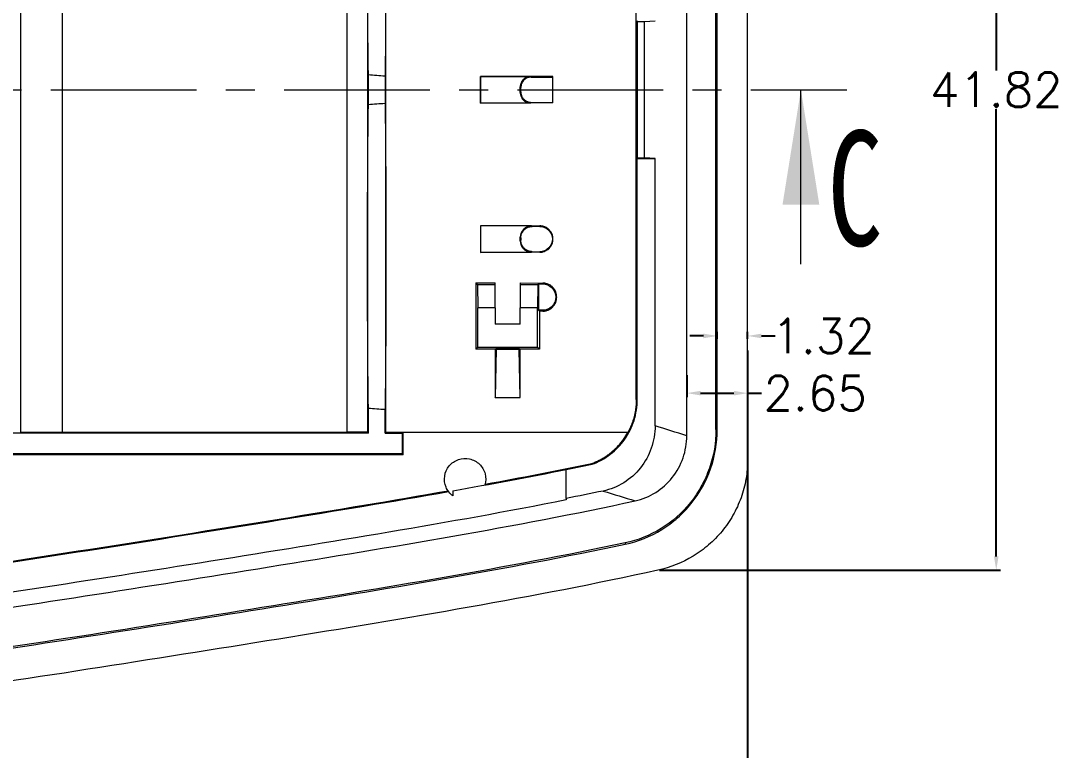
# Model space of a CAD drawing. Header units: inches. Extents: x 1474 to 3696, y 573 to 1061.
# Drawn here: x 1774.27 to 1819.45, y 863.28 to 895.03 of the extents above; entities that cross this region are included whole.
import ezdxf

# ---------------------------------------------------------------- set-up
doc = ezdxf.new("R2010")
doc.units = ezdxf.units.IN
doc.linetypes.add('CENTER', pattern=[10.16, 6.35, -1.27, 1.27, -1.27])
doc.styles.add('SLDTEXTSTYLE6', font='TXT', dxfattribs={"width": 0.7})
doc.styles.get("Standard").update_dxf_attribs({"font": 'txt', "bigfont": 'gbcbig.shx'})
doc.dimstyles.new('2', dxfattribs={"dimtxt": 1.5, "dimasz": 0.6, "dimexe": 0.18, "dimexo": 0.0625, "dimgap": 0.09, "dimtad": 0, "dimtih": 1, "dimtoh": 1, "dimzin": 0, "dimdsep": 46, "dimtxsty": 'Standard', "dimcen": 0, "dimadec": 0, "dimazin": 2, "dimtfac": 1, "dimtofl": 0, "dimtmove": 0, "dimatfit": 3, "dimfxl": 0, "dimtolj": 1, "dimtzin": 0, "dimarcsym": 0})

# ---------------------------------------------------------------- blocks, each defined once
blk = doc.blocks.new('*D223')
at = {"color": 0, "lineweight": -2, "transparency": 16777216}
for p, q in [((1805.924, 880.673), (1805.924, 838.668)), ((1665.324, 870.243), (1665.324, 838.668)), ((1665.924, 838.848), (1732.284, 838.848)), ((1805.324, 838.848), (1738.964, 838.848))]:
    blk.add_line(p, q, dxfattribs=at)
at = {"color": 0, "transparency": 16777216}
for points in [[(1665.924, 838.948), (1665.924, 838.748), (1665.324, 838.848)], [(1805.324, 838.948), (1805.324, 838.748), (1805.924, 838.848)]]:
    blk.add_solid(points, dxfattribs=at)
at = {"layer": 'Defpoints', "color": 0, "transparency": 16777216}
for p in [(1805.924, 880.735), (1665.324, 870.305), (1805.924, 838.848)]:
    blk.add_point(p, dxfattribs=at)
at = {"color": 0, "transparency": 16777216, "insert": (1735.624, 838.848), "char_height": 1.5, "attachment_point": 5}
blk.add_mtext('\\A1;140.60', dxfattribs=at)
blk = doc.blocks.new('*D232')
at = {"color": 0, "lineweight": -2, "transparency": 16777216}
for p, q in [((1802.08, 912.941), (1816.928, 912.941)), ((1816.748, 912.341), (1816.748, 892.868)), ((1816.748, 871.716), (1816.748, 891.188)), ((1802.08, 871.116), (1816.928, 871.116))]:
    blk.add_line(p, q, dxfattribs=at)
at = {"color": 0, "transparency": 16777216}
for points in [[(1816.648, 912.341), (1816.848, 912.341), (1816.748, 912.941)], [(1816.648, 871.716), (1816.848, 871.716), (1816.748, 871.116)]]:
    blk.add_solid(points, dxfattribs=at)
at = {"layer": 'Defpoints', "color": 0, "transparency": 16777216}
for p in [(1802.018, 912.941), (1816.748, 912.941), (1802.018, 871.116)]:
    blk.add_point(p, dxfattribs=at)
at = {"color": 0, "transparency": 16777216, "insert": (1816.748, 892.028), "char_height": 1.5, "attachment_point": 5}
blk.add_mtext('\\A1;41.82', dxfattribs=at)
blk = doc.blocks.new('*D233')
at = {"color": 0, "lineweight": -2, "transparency": 16777216}
for p, q in [((1804.6, 881.183), (1804.6, 881.491)), ((1805.924, 881.183), (1805.924, 881.491)), ((1804, 881.311), (1803.4, 881.311)), ((1806.524, 881.311), (1807.124, 881.311))]:
    blk.add_line(p, q, dxfattribs=at)
at = {"color": 0, "transparency": 16777216}
for points in [[(1804, 881.411), (1804, 881.211), (1804.6, 881.311)], [(1806.524, 881.411), (1806.524, 881.211), (1805.924, 881.311)]]:
    blk.add_solid(points, dxfattribs=at)
at = {"layer": 'Defpoints', "color": 0, "transparency": 16777216}
for p in [(1804.6, 881.12), (1805.924, 881.311), (1805.924, 881.12)]:
    blk.add_point(p, dxfattribs=at)
at = {"color": 0, "transparency": 16777216, "insert": (1809.214, 881.311), "char_height": 1.5, "attachment_point": 5}
blk.add_mtext('\\A1;1.32', dxfattribs=at)
blk = doc.blocks.new('*D234')
at = {"color": 0, "lineweight": -2, "transparency": 16777216}
for p, q in [((1803.273, 879.605), (1803.273, 878.642)), ((1805.924, 879.605), (1805.924, 878.642)), ((1803.873, 878.822), (1805.324, 878.822)), ((1805.924, 878.822), (1806.524, 878.822))]:
    blk.add_line(p, q, dxfattribs=at)
at = {"color": 0, "transparency": 16777216}
for points in [[(1803.873, 878.922), (1803.873, 878.722), (1803.273, 878.822)], [(1805.324, 878.922), (1805.324, 878.722), (1805.924, 878.822)]]:
    blk.add_solid(points, dxfattribs=at)
at = {"layer": 'Defpoints', "color": 0, "transparency": 16777216}
for p in [(1803.273, 879.667), (1805.924, 879.667), (1805.924, 878.822)]:
    blk.add_point(p, dxfattribs=at)
at = {"color": 0, "transparency": 16777216, "insert": (1808.864, 878.822), "char_height": 1.5, "attachment_point": 5}
blk.add_mtext('\\A1;2.65', dxfattribs=at)

msp = doc.modelspace()

# ---------------------------------------------------------------- linework, layer by layer
at = {"color": 7, "linetype": 'Continuous', "lineweight": 15}
for p, q in [((1805.924, 875.926), (1805.924, 908.131)), ((1803.273, 876.97), (1803.273, 907.087)), ((1774.274, 877.118), (1774.274, 906.939)), ((1776.074, 906.936), (1776.074, 877.12)), ((1788.48, 877.117), (1788.48, 906.939)), ((1789.374, 906.939), (1789.374, 877.117)), ((1804.546, 877.241), (1804.546, 906.815)), ((1804.6, 877.241), (1804.6, 906.815)), ((1801.075, 878.543), (1801.075, 905.513)), ((1790.174, 884.764), (1790.174, 899.292)), ((1801.114, 895.028), (1801.114, 894.993)), ((1801.114, 894.993), (1801.434, 894.994)), ((1801.114, 894.993), (1801.114, 889.063)), ((1801.434, 894.994), (1801.893, 895.028)), ((1801.434, 889.062), (1801.434, 894.994)), ((1789.412, 891.372), (1789.412, 892.684)), ((1790.135, 892.631), (1790.135, 891.426)), ((1796.479, 892.604), (1794.295, 892.607)), ((1794.295, 892.607), (1794.295, 891.449)), ((1794.295, 892.607), (1794.298, 892.604)), ((1794.298, 891.453), (1794.298, 892.604)), ((1794.298, 892.604), (1796.479, 892.604)), ((1796.499, 892.578), (1796.479, 892.604)), ((1797.447, 892.602), (1796.479, 892.604)), ((1796.499, 892.578), (1797.424, 892.578)), ((1797.424, 892.578), (1797.447, 892.602)), ((1797.424, 892.578), (1797.424, 891.478)), ((1797.447, 891.454), (1797.447, 892.602)), ((1796.024, 891.903), (1796.024, 892.154)), ((1796.049, 892.128), (1796.024, 892.154)), ((1796.024, 891.903), (1796.049, 891.928)), ((1796.049, 891.928), (1796.049, 892.128)), ((1794.295, 891.449), (1796.479, 891.453)), ((1794.295, 891.449), (1794.298, 891.453)), ((1794.298, 891.453), (1796.479, 891.453)), ((1796.479, 891.453), (1796.499, 891.478)), ((1797.447, 891.454), (1796.479, 891.453)), ((1796.499, 891.478), (1797.424, 891.478)), ((1797.424, 891.478), (1797.447, 891.454)), ((1801.114, 889.063), (1801.434, 889.062)), ((1801.114, 889.063), (1801.114, 889.028)), ((1801.118, 878.543), (1801.118, 889.028)), ((1801.893, 889.028), (1801.434, 889.062)), ((1801.893, 877.402), (1801.893, 889.028)), ((1794.295, 886.107), (1794.295, 884.949)), ((1796.507, 886.104), (1794.295, 886.107)), ((1794.295, 886.107), (1794.298, 886.104)), ((1796.507, 886.104), (1794.298, 886.104)), ((1794.298, 886.104), (1794.298, 884.953)), ((1796.507, 886.104), (1796.874, 886.103)), ((1796.549, 886.078), (1796.507, 886.103)), ((1796.874, 886.078), (1796.549, 886.078)), ((1796.874, 886.103), (1796.874, 886.078)), ((1796.024, 885.604), (1796.049, 885.578)), ((1796.024, 885.453), (1796.024, 885.604)), ((1796.049, 885.478), (1796.024, 885.453)), ((1796.049, 885.578), (1796.049, 885.478)), ((1794.295, 884.949), (1796.507, 884.953)), ((1794.298, 884.953), (1794.295, 884.949)), ((1794.298, 884.953), (1796.507, 884.953)), ((1796.507, 884.953), (1796.549, 884.978)), ((1796.874, 884.954), (1796.507, 884.953)), ((1796.549, 884.978), (1796.874, 884.978)), ((1796.874, 884.978), (1796.874, 884.954)), ((1790.174, 877.117), (1790.174, 884.764)), ((1794.083, 883.619), (1794.165, 883.537)), ((1794.083, 883.619), (1794.083, 880.738)), ((1794.083, 883.619), (1794.924, 883.618)), ((1794.924, 883.537), (1794.924, 883.618)), ((1796.024, 883.616), (1797, 883.614)), ((1796.024, 883.616), (1796.024, 883.537)), ((1797, 883.614), (1797, 883.576)), ((1794.165, 883.537), (1794.174, 882.528)), ((1794.924, 883.537), (1794.165, 883.537)), ((1794.924, 882.528), (1794.924, 883.537)), ((1796.782, 883.537), (1796.024, 883.537)), ((1796.024, 883.537), (1796.024, 882.528)), ((1796.782, 883.537), (1796.774, 882.528)), ((1796.822, 883.576), (1796.782, 883.537)), ((1796.822, 883.576), (1796.822, 882.428)), ((1796.822, 883.576), (1797, 883.576)), ((1794.174, 880.828), (1794.174, 882.528)), ((1794.924, 882.528), (1794.174, 882.528)), ((1794.924, 882.528), (1794.924, 881.828)), ((1796.774, 882.528), (1796.024, 882.528)), ((1796.024, 881.828), (1796.024, 882.528)), ((1796.774, 880.828), (1796.774, 882.528)), ((1796.86, 882.39), (1796.822, 882.428)), ((1797, 882.428), (1796.822, 882.428)), ((1796.86, 882.39), (1796.86, 880.742)), ((1797, 882.39), (1796.86, 882.39)), ((1797, 882.428), (1797, 882.39)), ((1796.024, 881.828), (1794.924, 881.828)), ((1794.174, 880.828), (1794.083, 880.738)), ((1794.924, 880.739), (1794.083, 880.738)), ((1794.174, 880.828), (1796.774, 880.828)), ((1794.924, 880.739), (1794.98, 880.767)), ((1794.924, 880.739), (1794.924, 878.628)), ((1794.98, 880.728), (1794.937, 878.641)), ((1795.971, 880.767), (1794.98, 880.767)), ((1794.98, 880.767), (1794.98, 880.728)), ((1795.971, 880.728), (1794.98, 880.728)), ((1795.971, 880.767), (1796.024, 880.741)), ((1795.971, 880.728), (1795.971, 880.767)), ((1796.014, 878.638), (1795.971, 880.728)), ((1796.86, 880.742), (1796.024, 880.741)), ((1796.024, 878.628), (1796.024, 880.741)), ((1796.774, 880.828), (1796.86, 880.742)), ((1794.924, 878.628), (1794.937, 878.641)), ((1794.924, 878.628), (1796.024, 878.628)), ((1794.937, 878.641), (1796.014, 878.638)), ((1796.024, 878.628), (1796.014, 878.638)), ((1801.118, 878.543), (1801.075, 878.543)), ((1789.412, 877.079), (1789.412, 878.156)), ((1790.135, 877.078), (1790.135, 878.103)), ((1774.274, 877.118), (1776.074, 877.12)), ((1776.074, 877.122), (1788.48, 877.121)), ((1789.374, 877.117), (1788.48, 877.117)), ((1789.374, 877.117), (1789.412, 877.079)), ((1790.135, 877.078), (1790.174, 877.117)), ((1800.707, 877.113), (1790.174, 877.117)), ((1790.924, 877.115), (1790.887, 877.078)), ((1790.887, 877.078), (1790.887, 876.178)), ((1790.924, 876.142), (1790.924, 877.115)), ((1800.707, 877.113), (1800.709, 877.11)), ((1804.6, 877.241), (1804.546, 877.241)), ((1790.887, 876.178), (1790.924, 876.142)), ((1798.024, 875.499), (1798.024, 875.494)), ((1798.024, 874.237), (1798.024, 875.494)), ((1793.094, 874.574), (1793.094, 874.35)), ((1798.024, 874.237), (1798.024, 874.173)), ((1800.586, 872.303), (1800.597, 872.251))]:
    msp.add_line(p, q, dxfattribs=at)
at = {"color": 1, "linetype": 'CENTER', "lineweight": 0}
msp.add_line((1755.261, 892.028), (1810.243, 892.028), dxfattribs=at)
at = {"color": 7, "linetype": 'Continuous', "lineweight": 0}
msp.add_line((1808.243, 884.428), (1808.243, 892.028), dxfattribs=at)
at = {"color": 7, "linetype": 'Continuous', "lineweight": 15}
msp.add_arc((1776.87, 869.323), 23.185, 16.0264, 16.1249, dxfattribs=at)
for points, knots in [([(1789.412, 892.684), (1789.411, 892.72), (1789.41, 892.791), (1789.408, 892.909), (1789.406, 893.033), (1789.404, 893.165), (1789.402, 893.304), (1789.401, 893.451), (1789.399, 893.606), (1789.395, 893.938), (1789.39, 894.495), (1789.385, 895.345), (1789.38, 896.278), (1789.377, 897.263), (1789.375, 898.275), (1789.375, 899.292), (1789.375, 900.31), (1789.377, 901.321), (1789.38, 902.306), (1789.385, 903.239), (1789.39, 904.089), (1789.396, 904.706), (1789.401, 905.136), (1789.404, 905.423), (1789.408, 905.682), (1789.411, 905.827), (1789.412, 905.9)], [0, 0, 0, 0, 0.015376, 0.030695, 0.045975, 0.061236, 0.076495, 0.091772, 0.107087, 0.122457, 0.18624, 0.250054, 0.313836, 0.37765, 0.438814, 0.500009, 0.561173, 0.622369, 0.686151, 0.749965, 0.813747, 0.877562, 0.90823, 0.938757, 0.969297, 1, 1, 1, 1]), ([(1790.174, 899.292), (1790.174, 899.206), (1790.174, 899.033), (1790.173, 898.775), (1790.173, 898.518), (1790.173, 898.262), (1790.173, 898.008), (1790.172, 897.755), (1790.172, 897.504), (1790.17, 896.991), (1790.168, 896.234), (1790.163, 895.29), (1790.158, 894.432), (1790.152, 893.813), (1790.147, 893.384), (1790.143, 893.1), (1790.139, 892.845), (1790.137, 892.702), (1790.135, 892.631)], [0, 0, 0, 0, 0.03073, 0.061341, 0.091872, 0.122363, 0.152852, 0.183378, 0.21398, 0.244698, 0.372325, 0.500014, 0.627643, 0.755333, 0.816622, 0.877621, 0.938643, 1, 1, 1, 1]), ([(1796.479, 892.604), (1796.455, 892.603), (1796.41, 892.601), (1796.344, 892.586), (1796.283, 892.563), (1796.227, 892.532), (1796.177, 892.494), (1796.135, 892.452), (1796.099, 892.405), (1796.07, 892.356), (1796.049, 892.305), (1796.034, 892.254), (1796.025, 892.204), (1796.024, 892.17), (1796.024, 892.154)], [0, 0, 0, 0, 0.097052, 0.1916105, 0.2836754, 0.3732463, 0.4603229, 0.544905, 0.6269924, 0.7065847, 0.7836818, 0.8582835, 0.9303896, 1, 1, 1, 1]), ([(1796.499, 892.578), (1796.475, 892.577), (1796.427, 892.575), (1796.358, 892.558), (1796.294, 892.532), (1796.234, 892.494), (1796.175, 892.444), (1796.12, 892.377), (1796.079, 892.298), (1796.054, 892.214), (1796.05, 892.157), (1796.049, 892.128)], [0, 0, 0, 0, 0.1029302, 0.2019371, 0.2994757, 0.3981109, 0.5003251, 0.6287436, 0.7601565, 0.8780237, 1, 1, 1, 1]), ([(1796.024, 891.903), (1796.025, 891.881), (1796.026, 891.835), (1796.043, 891.767), (1796.07, 891.7), (1796.11, 891.635), (1796.162, 891.575), (1796.227, 891.524), (1796.303, 891.484), (1796.388, 891.457), (1796.448, 891.454), (1796.479, 891.453)], [0, 0, 0, 0, 0.09339, 0.191213, 0.293467, 0.400152, 0.511267, 0.626811, 0.746782, 0.871178, 1, 1, 1, 1]), ([(1796.049, 891.928), (1796.05, 891.904), (1796.052, 891.856), (1796.069, 891.787), (1796.095, 891.723), (1796.133, 891.663), (1796.183, 891.604), (1796.25, 891.55), (1796.329, 891.509), (1796.414, 891.483), (1796.47, 891.48), (1796.499, 891.478)], [0, 0, 0, 0, 0.10293, 0.201937, 0.299476, 0.398111, 0.500325, 0.628744, 0.760156, 0.878024, 1, 1, 1, 1]), ([(1789.412, 878.156), (1789.411, 878.192), (1789.41, 878.264), (1789.408, 878.381), (1789.406, 878.505), (1789.404, 878.637), (1789.402, 878.776), (1789.401, 878.923), (1789.399, 879.078), (1789.395, 879.41), (1789.39, 879.967), (1789.385, 880.817), (1789.38, 881.75), (1789.377, 882.735), (1789.375, 883.747), (1789.375, 884.764), (1789.375, 885.782), (1789.377, 886.793), (1789.38, 887.778), (1789.385, 888.711), (1789.39, 889.561), (1789.396, 890.178), (1789.401, 890.608), (1789.404, 890.895), (1789.408, 891.154), (1789.411, 891.299), (1789.412, 891.372)], [0, 0, 0, 0, 0.015376, 0.030695, 0.045975, 0.061236, 0.076495, 0.091772, 0.107087, 0.122457, 0.18624, 0.250054, 0.313836, 0.37765, 0.438814, 0.500009, 0.561173, 0.622369, 0.686151, 0.749965, 0.813747, 0.877562, 0.90823, 0.938757, 0.969297, 1, 1, 1, 1]), ([(1790.135, 891.426), (1790.136, 891.391), (1790.137, 891.321), (1790.139, 891.206), (1790.141, 891.084), (1790.143, 890.953), (1790.145, 890.815), (1790.147, 890.669), (1790.149, 890.515), (1790.152, 890.184), (1790.158, 889.625), (1790.163, 888.767), (1790.168, 887.823), (1790.171, 886.985), (1790.172, 886.303), (1790.173, 885.795), (1790.173, 885.281), (1790.174, 884.937), (1790.174, 884.764)], [0, 0, 0, 0, 0.030731, 0.061343, 0.091875, 0.122367, 0.152856, 0.183383, 0.213986, 0.244705, 0.372334, 0.500024, 0.627651, 0.75534, 0.816627, 0.877624, 0.938645, 1, 1, 1, 1]), ([(1801.116, 889.028), (1801.246, 889.028), (1801.375, 889.028), (1801.505, 889.028), (1801.634, 889.028), (1801.763, 889.028), (1801.893, 889.028)], [0, 0, 0, 0, 0.0003963415, 0.0003963415, 0.0003963415, 0.000792684, 0.000792684, 0.000792684, 0.000792684]), ([(1796.507, 886.103), (1796.483, 886.101), (1796.435, 886.098), (1796.365, 886.079), (1796.299, 886.052), (1796.237, 886.016), (1796.182, 885.971), (1796.135, 885.92), (1796.095, 885.863), (1796.063, 885.802), (1796.04, 885.738), (1796.026, 885.671), (1796.024, 885.626), (1796.024, 885.604)], [0, 0, 0, 0, 0.094376, 0.188057, 0.281045, 0.373339, 0.464939, 0.555847, 0.646062, 0.735584, 0.824414, 0.912553, 1, 1, 1, 1]), ([(1796.049, 885.578), (1796.05, 885.602), (1796.052, 885.65), (1796.068, 885.72), (1796.092, 885.787), (1796.127, 885.85), (1796.17, 885.907), (1796.22, 885.957), (1796.278, 886), (1796.34, 886.035), (1796.408, 886.06), (1796.477, 886.075), (1796.525, 886.077), (1796.549, 886.078)], [0, 0, 0, 0, 0.090911, 0.181821, 0.27273, 0.363638, 0.454546, 0.545454, 0.636362, 0.72727, 0.818179, 0.909089, 1, 1, 1, 1]), ([(1796.874, 884.954), (1796.898, 884.954), (1796.944, 884.956), (1797.01, 884.969), (1797.071, 884.988), (1797.125, 885.011), (1797.172, 885.037), (1797.213, 885.065), (1797.249, 885.093), (1797.326, 885.165), (1797.418, 885.305), (1797.461, 885.528), (1797.418, 885.752), (1797.311, 885.914), (1797.182, 886.019), (1797.045, 886.087), (1796.934, 886.097), (1796.874, 886.103)], [0, 0, 0, 0, 0.040312, 0.07811, 0.113397, 0.146173, 0.176441, 0.204202, 0.229459, 0.252214, 0.379741, 0.500329, 0.62064, 0.748442, 0.81441, 0.898269, 1, 1, 1, 1]), ([(1796.874, 886.078), (1797.018, 886.078), (1797.161, 886.019), (1797.364, 885.815), (1797.424, 885.672), (1797.424, 885.384), (1797.364, 885.241), (1797.161, 885.038), (1797.018, 884.978), (1796.874, 884.978)], [0, 0, 0, 0, 0.25, 0.25, 0.5, 0.5, 0.75, 0.75, 1, 1, 1, 1]), ([(1796.024, 885.453), (1796.024, 885.431), (1796.026, 885.386), (1796.04, 885.319), (1796.063, 885.254), (1796.095, 885.193), (1796.135, 885.136), (1796.182, 885.085), (1796.237, 885.041), (1796.299, 885.005), (1796.365, 884.977), (1796.435, 884.959), (1796.483, 884.955), (1796.507, 884.953)], [0, 0, 0, 0, 0.087447, 0.175586, 0.264416, 0.353938, 0.444153, 0.535061, 0.626661, 0.718955, 0.811943, 0.905624, 1, 1, 1, 1]), ([(1796.549, 884.978), (1796.525, 884.979), (1796.477, 884.981), (1796.408, 884.997), (1796.34, 885.022), (1796.278, 885.056), (1796.22, 885.099), (1796.17, 885.15), (1796.127, 885.207), (1796.092, 885.27), (1796.068, 885.337), (1796.052, 885.407), (1796.05, 885.454), (1796.049, 885.478)], [0, 0, 0, 0, 0.090911, 0.181821, 0.27273, 0.363638, 0.454546, 0.545454, 0.636362, 0.72727, 0.818179, 0.909089, 1, 1, 1, 1]), ([(1790.174, 884.764), (1790.174, 884.679), (1790.174, 884.509), (1790.173, 884.252), (1790.173, 883.993), (1790.173, 883.733), (1790.172, 883.472), (1790.172, 883.209), (1790.171, 882.946), (1790.171, 882.683), (1790.17, 882.421), (1790.169, 882.16), (1790.168, 881.899), (1790.167, 881.641), (1790.166, 881.386), (1790.165, 881.133), (1790.163, 880.884), (1790.162, 880.639), (1790.16, 880.398), (1790.159, 880.163), (1790.157, 879.934), (1790.155, 879.711), (1790.154, 879.495), (1790.152, 879.287), (1790.15, 879.088), (1790.147, 878.897), (1790.145, 878.716), (1790.143, 878.545), (1790.14, 878.385), (1790.138, 878.236), (1790.136, 878.148), (1790.135, 878.103)], [0, 0, 0, 0, 0.030125, 0.060561, 0.091308, 0.122367, 0.153737, 0.185418, 0.217411, 0.249714, 0.28233, 0.315256, 0.348493, 0.382042, 0.415902, 0.450074, 0.484557, 0.519351, 0.554456, 0.589872, 0.6256, 0.661639, 0.69799, 0.734652, 0.771625, 0.808909, 0.846505, 0.884411, 0.92263, 0.961159, 1, 1, 1, 1]), ([(1797, 882.39), (1797.025, 882.391), (1797.075, 882.393), (1797.145, 882.407), (1797.21, 882.426), (1797.267, 882.451), (1797.318, 882.479), (1797.361, 882.509), (1797.399, 882.539), (1797.481, 882.615), (1797.58, 882.764), (1797.626, 883.002), (1797.58, 883.24), (1797.465, 883.413), (1797.328, 883.525), (1797.182, 883.597), (1797.064, 883.608), (1797, 883.614)], [0, 0, 0, 0, 0.040315, 0.078116, 0.113404, 0.146181, 0.176448, 0.204208, 0.229462, 0.252214, 0.379749, 0.500328, 0.620648, 0.748442, 0.814414, 0.898273, 1, 1, 1, 1]), ([(1797, 883.576), (1797.15, 883.576), (1797.299, 883.514), (1797.512, 883.302), (1797.574, 883.153), (1797.574, 882.852), (1797.512, 882.703), (1797.299, 882.49), (1797.15, 882.428), (1797, 882.428)], [0, 0, 0, 0, 0.25, 0.25, 0.5, 0.5, 0.75, 0.75, 1, 1, 1, 1]), ([(1799.154, 875.724), (1799.439, 875.83), (1799.703, 875.975), (1800.065, 876.253), (1800.179, 876.356), (1800.388, 876.574), (1800.484, 876.691), (1800.66, 876.94), (1800.739, 877.073), (1800.874, 877.347), (1800.931, 877.488), (1801.07, 877.924), (1801.118, 878.233), (1801.118, 878.543)], [0, 0, 0, 0, 0.25, 0.25, 0.375, 0.375, 0.5, 0.5, 0.625, 0.625, 0.75, 0.75, 1, 1, 1, 1]), ([(1801.075, 878.543), (1801.075, 878.493), (1801.073, 878.393), (1801.061, 878.244), (1801.043, 878.095), (1801.016, 877.948), (1800.975, 877.77), (1800.912, 877.564), (1800.822, 877.333), (1800.745, 877.187), (1800.707, 877.113)], [0, 0, 0, 0, 0.100626, 0.200768, 0.300691, 0.40066, 0.500942, 0.667679, 0.833635, 1, 1, 1, 1]), ([(1801.893, 877.402), (1801.893, 877.069), (1801.838, 876.744), (1801.62, 876.116), (1801.462, 875.828), (1801.049, 875.311), (1800.805, 875.094), (1800.247, 874.749), (1799.947, 874.63), (1799.626, 874.563)], [0, 0, 0, 0, 0.25, 0.25, 0.5, 0.5, 0.75, 0.75, 1, 1, 1, 1]), ([(1789.412, 877.079), (1788.9, 877.079), (1787.829, 877.079), (1786.15, 877.079), (1784.377, 877.079), (1782.088, 877.08), (1778.728, 877.08), (1774.293, 877.081), (1769.255, 877.082), (1765.052, 877.082), (1761.686, 877.082), (1758.867, 877.082), (1755.765, 877.082), (1752.39, 877.082), (1750.15, 877.081), (1749.036, 877.081)], [0, 0, 0, 0, 0.038107, 0.079774, 0.125, 0.170068, 0.250002, 0.375003, 0.500006, 0.625006, 0.687577, 0.750003, 0.83424, 0.917571, 1, 1, 1, 1]), ([(1800.709, 877.11), (1799.034, 877.111), (1795.774, 877.113), (1792.51, 877.114), (1790.924, 877.115)], [0, 0, 0, 0, 0.514009, 1, 1, 1, 1]), ([(1799.143, 875.763), (1799.197, 875.784), (1799.307, 875.826), (1799.465, 875.902), (1799.619, 875.986), (1799.767, 876.079), (1799.909, 876.182), (1800.092, 876.329), (1800.303, 876.534), (1800.528, 876.807), (1800.649, 877.009), (1800.709, 877.11)], [0, 0, 0, 0, 0.084216, 0.167728, 0.250823, 0.333791, 0.416927, 0.500521, 0.667869, 0.833548, 1, 1, 1, 1]), ([(1804.546, 877.241), (1804.546, 876.66), (1804.45, 876.097), (1804.163, 875.278), (1804.045, 875.016), (1803.768, 874.517), (1803.609, 874.28), (1803.068, 873.607), (1802.643, 873.231), (1801.668, 872.63), (1801.144, 872.421), (1800.586, 872.303)], [0, 0, 0, 0, 0.25, 0.25, 0.375, 0.375, 0.5, 0.5, 0.75, 0.75, 1, 1, 1, 1]), ([(1800.597, 872.251), (1801.161, 872.37), (1801.689, 872.581), (1802.427, 873.035), (1802.658, 873.207), (1803.087, 873.586), (1803.286, 873.793), (1803.833, 874.472), (1804.114, 874.978), (1804.502, 876.082), (1804.6, 876.654), (1804.6, 877.241)], [0, 0, 0, 0, 0.25, 0.25, 0.375, 0.375, 0.5, 0.5, 0.75, 0.75, 1, 1, 1, 1]), ([(1801.028, 874.135), (1801.346, 874.204), (1801.644, 874.325), (1802.198, 874.672), (1802.439, 874.889), (1802.847, 875.405), (1803.004, 875.692), (1803.219, 876.316), (1803.273, 876.638), (1803.273, 876.97)], [0, 0, 0, 0, 0.25, 0.25, 0.5, 0.5, 0.75, 0.75, 1, 1, 1, 1]), ([(1790.887, 876.178), (1790.162, 876.178), (1788.727, 876.178), (1786.593, 876.177), (1784.502, 876.177), (1782.455, 876.176), (1780.452, 876.176), (1778.494, 876.176), (1776.58, 876.175), (1774.713, 876.175), (1772.891, 876.175), (1771.115, 876.175), (1769.384, 876.175), (1767.699, 876.174), (1766.06, 876.174), (1764.465, 876.174), (1762.916, 876.174), (1761.412, 876.174), (1759.954, 876.174), (1758.54, 876.174), (1757.612, 876.174), (1757.156, 876.174)], [0, 0, 0, 0, 0.064596, 0.127913, 0.189937, 0.250656, 0.310059, 0.368135, 0.424876, 0.480274, 0.534322, 0.587016, 0.638351, 0.688325, 0.736934, 0.784176, 0.830053, 0.874569, 0.917729, 0.959538, 1, 1, 1, 1]), ([(1790.924, 876.142), (1789.984, 876.141), (1788.113, 876.141), (1785.317, 876.14), (1782.06, 876.138), (1779.266, 876.138), (1776.461, 876.137), (1773.654, 876.137), (1769.906, 876.136), (1765.682, 876.136), (1762.157, 876.137), (1759.335, 876.137), (1757.922, 876.137), (1757.216, 876.138)], [0, 0, 0, 0, 0.084091, 0.167443, 0.250039, 0.375025, 0.416684, 0.499997, 0.624969, 0.749953, 0.874961, 0.937446, 1, 1, 1, 1]), ([(1793.094, 874.35), (1792.962, 874.447), (1792.856, 874.58), (1792.73, 874.882), (1792.709, 875.051), (1792.758, 875.375), (1792.828, 875.529), (1793.038, 875.781), (1793.178, 875.877), (1793.488, 875.983), (1793.657, 875.992), (1793.977, 875.922), (1794.127, 875.842), (1794.364, 875.616), (1794.45, 875.47), (1794.535, 875.153), (1794.533, 874.984), (1794.488, 874.826)], [0, 0, 0, 0, 0.125, 0.125, 0.25, 0.25, 0.375, 0.375, 0.5, 0.5, 0.625, 0.625, 0.75, 0.75, 0.875, 0.875, 1, 1, 1, 1]), ([(1805.924, 875.926), (1805.924, 875.641), (1805.899, 875.361), (1805.803, 874.808), (1805.731, 874.535), (1805.539, 874.002), (1805.422, 873.748), (1805.146, 873.263), (1804.986, 873.03), (1804.629, 872.597), (1804.434, 872.399), (1804.014, 872.036), (1803.787, 871.871), (1803.073, 871.439), (1802.562, 871.236), (1802.018, 871.116)], [0, 0, 0, 0, 0.125, 0.125, 0.25, 0.25, 0.375, 0.375, 0.5, 0.5, 0.625, 0.625, 0.75, 0.75, 1, 1, 1, 1]), ([(1798.024, 875.494), (1798.213, 875.533), (1798.59, 875.608), (1798.967, 875.686), (1799.154, 875.724)], [0, 0, 0, 0, 0.503544, 1, 1, 1, 1]), ([(1672.813, 865.506), (1675.337, 865.441), (1677.861, 865.401), (1682.912, 865.351), (1685.438, 865.338), (1693.014, 865.334), (1698.061, 865.385), (1708.15, 865.625), (1713.192, 865.811), (1723.268, 866.33), (1728.305, 866.659), (1738.353, 867.417), (1743.365, 867.845), (1750.867, 868.568), (1753.364, 868.824), (1758.352, 869.382), (1760.842, 869.683), (1765.809, 870.331), (1768.286, 870.678), (1773.228, 871.405), (1775.693, 871.783), (1780.616, 872.553), (1783.074, 872.943), (1787.983, 873.738), (1790.434, 874.141), (1792.879, 874.572)], [0, 0, 0, 0, 0.0625, 0.0625, 0.125, 0.125, 0.25, 0.25, 0.375, 0.375, 0.5, 0.5, 0.625, 0.625, 0.6875, 0.6875, 0.75, 0.75, 0.8125, 0.8125, 0.875, 0.875, 0.9375, 0.9375, 1, 1, 1, 1]), ([(1671.072, 863.581), (1673.809, 863.496), (1676.547, 863.446), (1682.022, 863.382), (1684.761, 863.367), (1690.236, 863.361), (1692.973, 863.373), (1698.443, 863.434), (1701.177, 863.484), (1706.641, 863.621), (1709.372, 863.708), (1714.831, 863.924), (1717.56, 864.054), (1723.014, 864.354), (1725.74, 864.523), (1731.19, 864.895), (1733.915, 865.098), (1739.357, 865.531), (1742.074, 865.762), (1747.499, 866.253), (1750.208, 866.512), (1755.615, 867.077), (1758.314, 867.383), (1763.698, 868.049), (1766.381, 868.409), (1771.736, 869.175), (1774.408, 869.579), (1779.752, 870.409), (1782.424, 870.832), (1787.763, 871.694), (1790.43, 872.129), (1795.747, 873.064), (1798.396, 873.565), (1801.028, 874.135)], [0, 0, 0, 0, 0.0625, 0.0625, 0.125, 0.125, 0.1875, 0.1875, 0.25, 0.25, 0.3125, 0.3125, 0.375, 0.375, 0.4375, 0.4375, 0.5, 0.5, 0.5625, 0.5625, 0.625, 0.625, 0.6875, 0.6875, 0.75, 0.75, 0.8125, 0.8125, 0.875, 0.875, 0.9375, 0.9375, 1, 1, 1, 1]), ([(1798.024, 874.173), (1795.463, 873.665), (1792.888, 873.208), (1787.723, 872.338), (1785.134, 871.92), (1779.954, 871.093), (1777.362, 870.686), (1772.179, 869.895), (1769.586, 869.511), (1764.388, 868.79), (1761.783, 868.453), (1756.561, 867.829), (1753.946, 867.543), (1748.708, 867.012), (1746.085, 866.765), (1740.832, 866.298), (1738.203, 866.078), (1730.303, 865.459), (1725.023, 865.1), (1717.084, 864.671), (1714.435, 864.547), (1709.138, 864.339), (1706.49, 864.256), (1701.193, 864.123), (1698.544, 864.075), (1693.247, 864.014), (1690.598, 864.001), (1685.301, 864.004), (1682.653, 864.017), (1677.355, 864.073), (1674.706, 864.117), (1672.057, 864.191)], [0, 0, 0, 0, 0.0625, 0.0625, 0.125, 0.125, 0.1875, 0.1875, 0.25, 0.25, 0.3125, 0.3125, 0.375, 0.375, 0.4375, 0.4375, 0.5, 0.5, 0.625, 0.625, 0.6875, 0.6875, 0.75, 0.75, 0.8125, 0.8125, 0.875, 0.875, 0.9375, 0.9375, 1, 1, 1, 1]), ([(1672.81, 865.471), (1675.335, 865.406), (1677.86, 865.366), (1682.912, 865.316), (1685.439, 865.303), (1690.49, 865.302), (1693.015, 865.313), (1698.064, 865.368), (1700.587, 865.412), (1708.155, 865.592), (1713.196, 865.777), (1723.272, 866.296), (1728.311, 866.625), (1738.357, 867.383), (1743.367, 867.81), (1750.861, 868.531), (1753.356, 868.787), (1758.336, 869.343), (1760.823, 869.644), (1765.782, 870.29), (1768.255, 870.636), (1773.193, 871.361), (1775.66, 871.739), (1780.593, 872.511), (1783.06, 872.903), (1787.987, 873.701), (1790.449, 874.107), (1792.902, 874.54)], [0, 0, 0, 0, 0.0625, 0.0625, 0.125, 0.125, 0.1875, 0.1875, 0.25, 0.25, 0.375, 0.375, 0.5, 0.5, 0.625, 0.625, 0.6875, 0.6875, 0.75, 0.75, 0.8125, 0.8125, 0.875, 0.875, 0.9375, 0.9375, 1, 1, 1, 1]), ([(1800.586, 872.303), (1797.976, 871.752), (1795.348, 871.261), (1790.072, 870.344), (1787.426, 869.914), (1782.129, 869.064), (1779.479, 868.643), (1774.178, 867.823), (1771.528, 867.424), (1766.217, 866.669), (1763.556, 866.314), (1758.22, 865.657), (1755.545, 865.357), (1750.181, 864.798), (1747.494, 864.54), (1742.113, 864.054), (1739.418, 863.826), (1731.324, 863.181), (1725.915, 862.807), (1717.79, 862.358), (1715.08, 862.228), (1709.655, 862.011), (1706.942, 861.923), (1701.516, 861.784), (1698.804, 861.734), (1693.381, 861.671), (1690.669, 861.657), (1685.247, 861.658), (1682.535, 861.672), (1677.113, 861.731), (1674.402, 861.777), (1671.69, 861.856)], [0, 0, 0, 0, 0.0625, 0.0625, 0.125, 0.125, 0.1875, 0.1875, 0.25, 0.25, 0.3125, 0.3125, 0.375, 0.375, 0.4375, 0.4375, 0.5, 0.5, 0.625, 0.625, 0.6875, 0.6875, 0.75, 0.75, 0.8125, 0.8125, 0.875, 0.875, 0.9375, 0.9375, 1, 1, 1, 1]), ([(1671.689, 861.803), (1674.4, 861.725), (1677.113, 861.679), (1682.538, 861.619), (1685.251, 861.605), (1690.677, 861.604), (1693.389, 861.618), (1698.816, 861.681), (1701.529, 861.732), (1706.957, 861.871), (1709.671, 861.959), (1715.094, 862.176), (1717.804, 862.306), (1725.929, 862.755), (1731.334, 863.129), (1739.422, 863.773), (1742.115, 864.001), (1747.495, 864.488), (1750.182, 864.746), (1755.544, 865.304), (1758.219, 865.604), (1763.557, 866.261), (1766.219, 866.616), (1771.532, 867.371), (1774.184, 867.77), (1779.487, 868.591), (1782.138, 869.012), (1787.436, 869.862), (1790.082, 870.292), (1795.358, 871.209), (1797.986, 871.699), (1800.597, 872.251)], [0, 0, 0, 0, 0.0625, 0.0625, 0.125, 0.125, 0.1875, 0.1875, 0.25, 0.25, 0.3125, 0.3125, 0.375, 0.375, 0.5, 0.5, 0.5625, 0.5625, 0.625, 0.625, 0.6875, 0.6875, 0.75, 0.75, 0.8125, 0.8125, 0.875, 0.875, 0.9375, 0.9375, 1, 1, 1, 1]), ([(1802.018, 871.116), (1799.297, 870.517), (1796.554, 869.993), (1791.043, 869.018), (1788.277, 868.566), (1782.741, 867.674), (1779.97, 867.233), (1774.428, 866.373), (1771.656, 865.957), (1766.103, 865.17), (1763.32, 864.798), (1757.737, 864.118), (1754.938, 863.807), (1749.333, 863.233), (1746.525, 862.969), (1740.902, 862.471), (1738.087, 862.234), (1732.448, 861.797), (1729.624, 861.594), (1723.97, 861.223), (1721.138, 861.055), (1712.643, 860.62), (1706.975, 860.424), (1698.461, 860.248), (1695.62, 860.211), (1689.94, 860.174), (1687.102, 860.174), (1681.425, 860.204), (1678.588, 860.23), (1672.913, 860.334), (1670.076, 860.412), (1667.24, 860.537)], [0, 0, 0, 0, 0.0625, 0.0625, 0.125, 0.125, 0.1875, 0.1875, 0.25, 0.25, 0.3125, 0.3125, 0.375, 0.375, 0.4375, 0.4375, 0.5, 0.5, 0.5625, 0.5625, 0.625, 0.625, 0.75, 0.75, 0.8125, 0.8125, 0.875, 0.875, 0.9375, 0.9375, 1, 1, 1, 1])]:
    msp.add_open_spline(points, degree=3, knots=knots, dxfattribs=at)
for points in [[(1789.412, 892.684), (1789.653, 892.666), (1789.894, 892.649), (1790.135, 892.631)], [(1790.135, 891.426), (1789.894, 891.408), (1789.653, 891.39), (1789.412, 891.372)], [(1790.135, 878.103), (1789.894, 878.12), (1789.653, 878.138), (1789.412, 878.156)], [(1803.273, 876.97), (1802.813, 877.112), (1802.353, 877.256), (1801.893, 877.402)], [(1790.135, 877.078), (1790.386, 877.078), (1790.637, 877.078), (1790.887, 877.078)], [(1793.094, 874.574), (1794.742, 874.866), (1796.386, 875.171), (1798.024, 875.499)], [(1794.497, 874.862), (1796.05, 875.145), (1797.598, 875.443), (1799.143, 875.763)], [(1799.626, 874.563), (1799.093, 874.452), (1798.559, 874.343), (1798.024, 874.237)], [(1799.626, 874.563), (1800.093, 874.418), (1800.56, 874.276), (1801.028, 874.135)]]:
    msp.add_open_spline(points, degree=3, dxfattribs=at)
at = {"color": 7, "linetype": 'Continuous', "lineweight": 0}
msp.add_solid([(1808.243, 892.028), (1807.443, 887.028), (1809.043, 887.028)], dxfattribs=at)

# ---------------------------------------------------------------- texts
at = {"color": 7, "linetype": 'Continuous', "insert": (1809.406, 890.243), "char_height": 5, "attachment_point": 1, "style": 'SLDTEXTSTYLE6'}
msp.add_mtext('C', dxfattribs=at)

# ---------------------------------------------------------------- dimensions: what is measured, and where the dimension line sits
dim = msp.add_linear_dim(base=(1816.7479, 912.94076), p1=(1802.01768, 871.11578), p2=(1802.01768, 912.94076), angle=90, dimstyle='2')
dim.commit()
dim.dimension.update_dxf_attribs({"geometry": '*D232', "text_midpoint": (1816.7479, 892.02827)})
for base, p1, p2, picture, middle in [((1805.924, 881.311), (1804.6, 881.12), (1805.924, 881.12), '*D233', (1809.214, 881.311)), ((1805.924, 838.848), (1665.324, 870.305), (1805.924, 880.735), '*D223', (1735.624, 838.848)), ((1805.924, 878.822), (1803.273, 879.667), (1805.924, 879.667), '*D234', (1808.864, 878.822))]:
    dim = msp.add_linear_dim(base=base, p1=p1, p2=p2, dimstyle='2')
    dim.commit()
    dim.dimension.update_dxf_attribs({"geometry": picture, "text_midpoint": middle})

doc.saveas('drawing.dxf')
